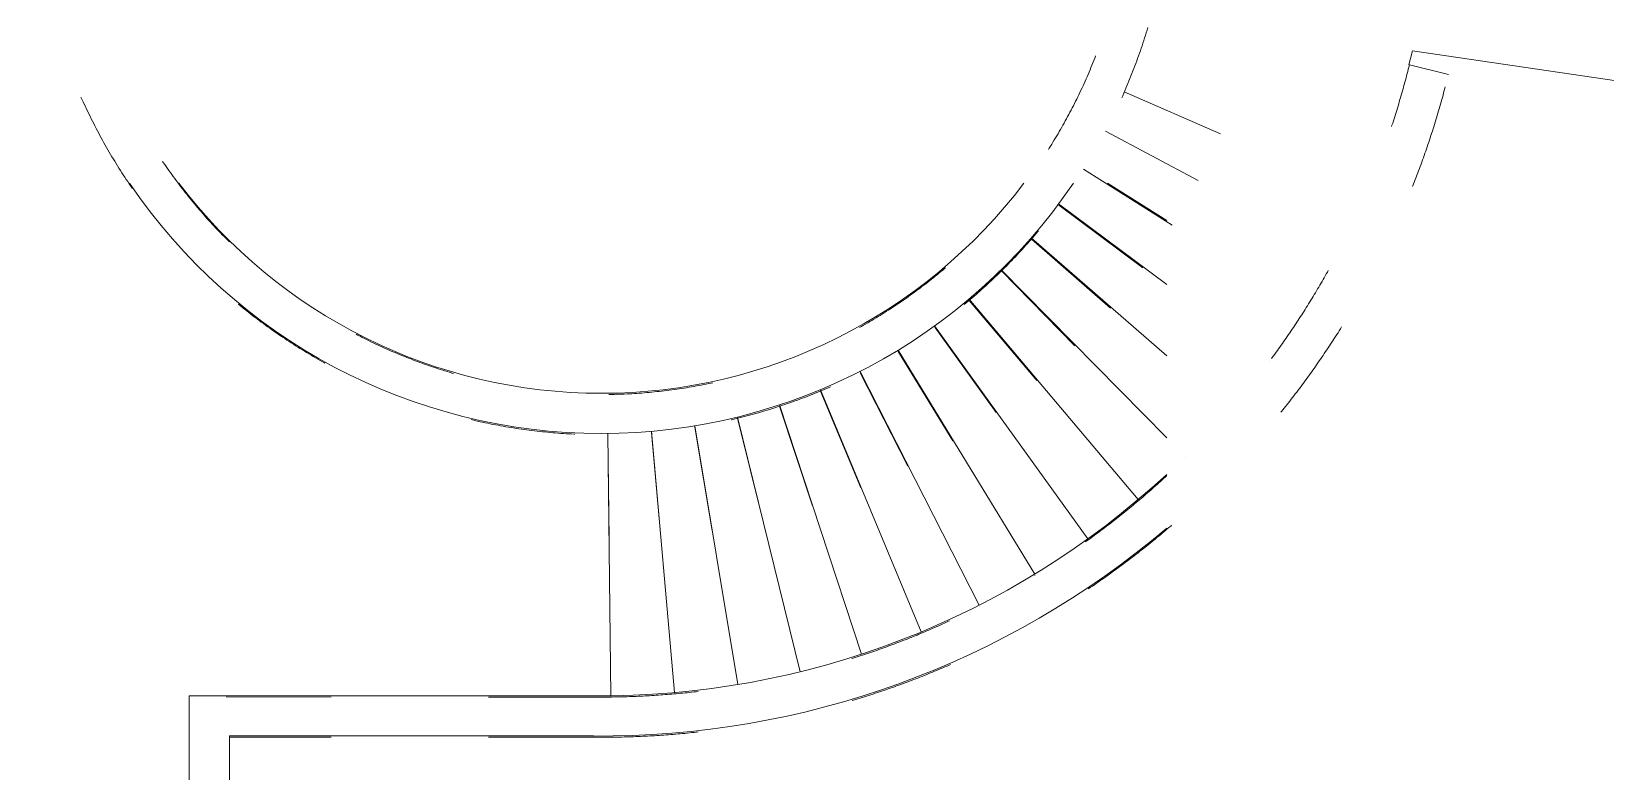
# Model space of a CAD drawing. Header units: millimetres. Extents: x -286480 to 108094, y -227925 to 10018.
# Drawn here: x -35210 to -26206, y -89042 to -84810 of the extents above; entities that cross this region are included whole.
import ezdxf

# ---------------------------------------------------------------- set-up
doc = ezdxf.new("R2010")
doc.units = ezdxf.units.MM
doc.header["$LTSCALE"] = 100
doc.header["$MEASUREMENT"] = 0
doc.linetypes.add('ACAD_ISO03W100', pattern=[30, 12, -18])
doc.linetypes.add('CENTER', pattern=[2, 1.25, -0.25, 0.25, -0.25])
doc.layers.get('0').update_dxf_attribs({"lineweight": 25})
for name, color, linetype, lineweight in [('A-ANNO-GRID', 251, 'CENTER', 9), ('A-ANNO-WALL', 1, 'Continuous', 30), ('A-Steps', 3, 'Continuous', 9), ('A-Wall Ele', 3, 'Continuous', 20), ('L-ELEV', 254, 'Continuous', 5)]:
    doc.layers.add(name, color=color, linetype=linetype, lineweight=lineweight)

# ---------------------------------------------------------------- blocks, each defined once
blk = doc.blocks.new('sd')
at = {"layer": 'A-ANNO-GRID', "linetype": 'ACAD_ISO03W100', "ltscale": 0.5}
for p, q in [((2708247.5, 1406117), (2711960.1, 1406117)), ((2711960.1, 1403804.8), (2711960.1, 1406117)), ((2708247.5, 1405887), (2711730.4, 1405887)), ((2711730.4, 1403804.8), (2711730.4, 1405887)), ((2713460, 1403722.2), (2711960.1, 1403705.3)), ((2713472.4, 1403472.7), (2711978.2, 1403341)), ((2713503.9, 1403224.9), (2712024.1, 1402979.2)), ((2713554.2, 1402980.2), (2712097.6, 1402622)), ((2713623.1, 1402740.1), (2712198.2, 1402271.4)), ((2713710.1, 1402505.9), (2712325.3, 1401929.6)), ((2713814.9, 1402279.2), (2712478.2, 1401598.5)), ((2713936.7, 1402061.1), (2712656, 1401280.1)), ((2714074.8, 1401852.9), (2712857.7, 1400976.2)), ((2714228.5, 1401656), (2713082.1, 1400688.7)), ((2714396.8, 1401471.4), (2713327.8, 1400419.1)), ((2714578.7, 1401300.2), (2713593.4, 1400169.2)), ((2714773.2, 1401143.5), (2713877.3, 1399940.4)), ((2714979.1, 1401002.1), (2714178, 1399733.9)), ((2715195.2, 1400876.8), (2714493.6, 1399551.1)), ((2715420.3, 1400768.5), (2714822.2, 1399392.9)), ((2715575.3, 1399137.9), (2715520, 1398914.6))]:
    blk.add_line(p, q, dxfattribs=at)
for radius, start, end in [(3260.8, 342.28186, 253.38705), (3030.8, 342.28186, 253.16111), (4990.8, 179.4718, 256.07974), (4760.8, 179.44628, 256.07974)]:
    blk.add_arc((2716720.6, 1403758.8), radius, start, end, dxfattribs=at)
blk = doc.blocks.new('A$C05D04418')
at = {"layer": 'L-ELEV'}
for p, q in [((-830, -17113.4, 0.7), (-794.6, -17037.3, 11.6)), ((-794.6, -17037.3, 11.6), (1230.8, -17751.7, 11.6))]:
    blk.add_line(p, q, dxfattribs=at)

msp = doc.modelspace()

# ---------------------------------------------------------------- linework, layer by layer
at = {"layer": 'A-Steps'}
for p, q in [((-29055.4, -85677.3), (-28716.6, -85891.4)), ((-29334.8, -85796.1), (-28716.6, -86256.4)), ((-29491.5, -85990.6), (-28716.6, -86665.7)), ((-29662.7, -86172.5), (-28716.6, -87133.7)), ((-29847.3, -86340.8), (-28880, -87487.2)), ((-30044.3, -86494.5), (-29167.5, -87711.6)), ((-30252.4, -86632.6), (-29471.4, -87913.3)), ((-30470.5, -86754.4), (-29789.8, -88091.1)), ((-30697.2, -86859.2), (-30120.9, -88244)), ((-30931.4, -86946.2), (-30462.7, -88371.1)), ((-31416.2, -87065.4), (-31170.5, -88545.2)), ((-31171.5, -87015.1), (-30813.3, -88471.7)), ((-31913.5, -87109.3), (-31896.6, -88609.2)), ((-31664, -87096.9), (-31532.3, -88591.1))]:
    msp.add_line(p, q, dxfattribs=at)
at = {"layer": 'A-Wall Ele'}
for p, q in [((-31996.1, -88609.2), (-34308.3, -88609.2)), ((-34308.3, -92321.8), (-34308.3, -88609.2)), ((-31996.1, -88838.9), (-34078.3, -88838.9)), ((-34078.3, -92321.8), (-34078.3, -88838.9))]:
    msp.add_line(p, q, dxfattribs=at)
for radius, start, end in [(3260.8, 214.11091, 325.88909), (3030.8, 217.11054, 322.88946), (4760.8, 269.44628, 312.7812), (4990.8, 269.4718, 310.38341)]:
    msp.add_arc((-31950.1, -83848.7), radius, start, end, dxfattribs=at)

# ---------------------------------------------------------------- block references
at = {"rotation": 89.99769932814007}
msp.add_blockref('sd', (1371700.3, -2800632.7, 0), dxfattribs=at)
at = {"layer": 'A-ANNO-WALL', "ltscale": 0.1, "rotation": 11.0121206615903}
msp.add_blockref('A$C05D04418', (-29785.1, -68044.9, 12.2), dxfattribs=at)

doc.saveas('drawing.dxf')
